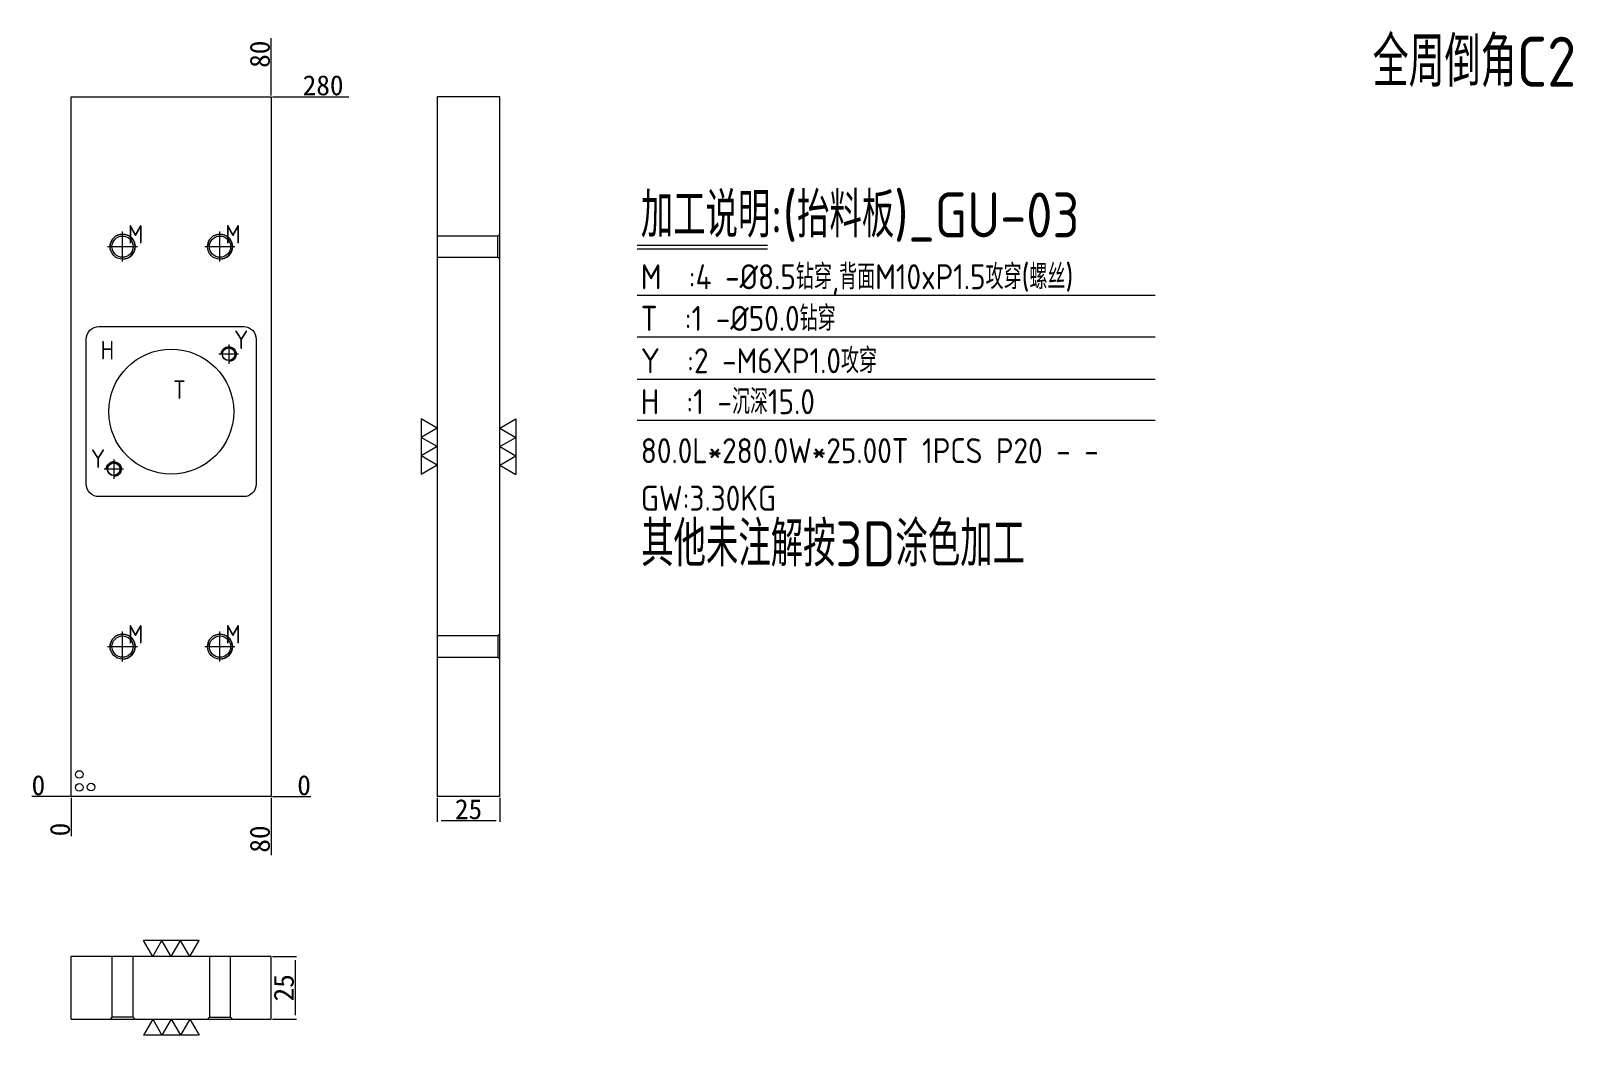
# Model space of a CAD drawing. Header units: millimetres. Extents: x 11107 to 11724, y 39545 to 39946.
import ezdxf

# ---------------------------------------------------------------- set-up
doc = ezdxf.new("R2010")
doc.units = ezdxf.units.MM
doc.linetypes.add('CENTER', pattern=[0])
doc.linetypes.add('DASHED', pattern=[0])
doc.layers.add('dim', color=4, linetype='Continuous')
doc.layers.add('GUIDE', color=7, linetype='Continuous')
doc.layers.add('dim_temp', color=161, linetype='Continuous', lineweight=9)
doc.layers.add('U1', color=7, linetype='Continuous', true_color=0xffffff)
doc.styles.add('_PUG_ERP', font='txt')
doc.styles.add('gbenor', font='gbenor.shx', dxfattribs={"bigfont": 'gbcbig'})
doc.dimstyles.new('_PUG_ERP', dxfattribs={"dimtxt": 8, "dimasz": 1.5, "dimexe": 0.5, "dimexo": 0.5, "dimgap": 0.5, "dimtad": 1, "dimtxsty": '_PUG_ERP', "dimblk": 'CLOSEDBLANK', "dimcen": 0, "dimclrd": 4, "dimclre": 4, "dimclrt": 3, "dimazin": 3, "dimtfac": 1, "dimtmove": 0, "dimatfit": 3, "dimldrblk": 'CLOSEDBLANK', "dimlwd": 9, "dimlwe": 9})

# ---------------------------------------------------------------- blocks, each defined once
blk = doc.blocks.new('*D1266')
at = {"layer": 'Defpoints', "color": 0}
for p in [(11202.86, 39576), (11202.86, 39551), (11212.46, 39551)]:
    blk.add_point(p, dxfattribs=at)
at = {"layer": 'dim_temp', "color": 4, "lineweight": 9}
for p, q in [((11203.36, 39576), (11212.96, 39576)), ((11212.46, 39574.5), (11212.46, 39552.5)), ((11203.36, 39551), (11212.96, 39551))]:
    blk.add_line(p, q, dxfattribs=at)
at = {"layer": 'dim_temp', "color": 3, "lineweight": 18, "insert": (11207.96, 39563.5), "char_height": 8, "attachment_point": 5, "rotation": 90, "style": '_PUG_ERP'}
blk.add_mtext('25', dxfattribs=at)
blk = doc.blocks.new('_ClosedBlank')
blk = doc.blocks.new('*D1267')
at = {"layer": 'Defpoints', "color": 0}
for p in [(11269.36, 39640), (11294.36, 39640), (11294.36, 39630.4)]:
    blk.add_point(p, dxfattribs=at)
at = {"layer": 'dim_temp', "color": 4, "lineweight": 9}
for p, q in [((11269.36, 39639.5), (11269.36, 39629.9)), ((11294.36, 39639.5), (11294.36, 39629.9)), ((11270.86, 39630.4), (11292.86, 39630.4))]:
    blk.add_line(p, q, dxfattribs=at)
at = {"layer": 'dim_temp', "color": 3, "lineweight": 18, "insert": (11281.86, 39634.9), "char_height": 8, "attachment_point": 5, "style": '_PUG_ERP'}
blk.add_mtext('25', dxfattribs=at)
blk = doc.blocks.new('*D1268')
at = {"layer": 'Defpoints', "color": 0}
for p in [(11122.86, 39640), (11202.86, 39640), (11212.86, 39640)]:
    blk.add_point(p, dxfattribs=at)
at = {"layer": 'dim_temp', "color": 4, "lineweight": 9}
blk.add_line((11203.36, 39640), (11218.7, 39640), dxfattribs=at)
at = {"layer": 'dim_temp', "color": 3, "lineweight": 18, "insert": (11216.03, 39644.5), "char_height": 8, "attachment_point": 5, "style": '_PUG_ERP'}
blk.add_mtext('0', dxfattribs=at)
blk = doc.blocks.new('*D1269')
at = {"layer": 'Defpoints', "color": 0}
for p in [(11202.86, 39920), (11212.86, 39920), (11122.86, 39640)]:
    blk.add_point(p, dxfattribs=at)
at = {"layer": 'dim_temp', "color": 4, "lineweight": 9}
blk.add_line((11203.36, 39920), (11233.93, 39920), dxfattribs=at)
at = {"layer": 'dim_temp', "color": 3, "lineweight": 18, "insert": (11223.65, 39924.5), "char_height": 8, "attachment_point": 5, "style": '_PUG_ERP'}
blk.add_mtext('280', dxfattribs=at)
blk = doc.blocks.new('*D1270')
at = {"layer": 'Defpoints', "color": 0}
for p in [(11112.86, 39640), (11122.86, 39640), (11122.86, 39640)]:
    blk.add_point(p, dxfattribs=at)
at = {"layer": 'dim_temp', "color": 4, "lineweight": 9}
blk.add_line((11122.36, 39640), (11107.03, 39640), dxfattribs=at)
at = {"layer": 'dim_temp', "color": 3, "lineweight": 18, "insert": (11109.7, 39644.5), "char_height": 8, "attachment_point": 5, "style": '_PUG_ERP'}
blk.add_mtext('0', dxfattribs=at)
blk = doc.blocks.new('*D1271')
at = {"layer": 'Defpoints', "color": 0}
for p in [(11122.86, 39640), (11202.86, 39640), (11202.86, 39630)]:
    blk.add_point(p, dxfattribs=at)
at = {"layer": 'dim_temp', "color": 4, "lineweight": 9}
blk.add_line((11202.86, 39639.5), (11202.86, 39616.55), dxfattribs=at)
at = {"layer": 'dim_temp', "color": 3, "lineweight": 18, "insert": (11198.36, 39623.02), "char_height": 8, "attachment_point": 5, "rotation": 90, "style": '_PUG_ERP'}
blk.add_mtext('80', dxfattribs=at)
blk = doc.blocks.new('*D1272')
at = {"layer": 'Defpoints', "color": 0}
for p in [(11122.86, 39640), (11122.86, 39640), (11122.86, 39630)]:
    blk.add_point(p, dxfattribs=at)
at = {"layer": 'dim_temp', "color": 4, "lineweight": 9}
blk.add_line((11122.86, 39639.5), (11122.86, 39624.17), dxfattribs=at)
at = {"layer": 'dim_temp', "color": 3, "lineweight": 18, "insert": (11118.36, 39626.83), "char_height": 8, "attachment_point": 5, "rotation": 90, "style": '_PUG_ERP'}
blk.add_mtext('0', dxfattribs=at)
blk = doc.blocks.new('*D1273')
at = {"layer": 'Defpoints', "color": 0}
for p in [(11202.86, 39930), (11202.86, 39920), (11122.86, 39640)]:
    blk.add_point(p, dxfattribs=at)
at = {"layer": 'dim_temp', "color": 4, "lineweight": 9}
blk.add_line((11202.86, 39920.5), (11202.86, 39943.45), dxfattribs=at)
at = {"layer": 'dim_temp', "color": 3, "lineweight": 18, "insert": (11198.36, 39936.98), "char_height": 8, "attachment_point": 5, "rotation": 90, "style": '_PUG_ERP'}
blk.add_mtext('80', dxfattribs=at)

msp = doc.modelspace()

# ---------------------------------------------------------------- linework, layer by layer
at = {"layer": 'dim', "color": 8, "linetype": 'Continuous', "lineweight": 18}
for p, q in [((11349.312, 39860.564), (11401.476, 39860.564)), ((11349.312, 39859.064), (11401.476, 39859.064)), ((11349.312, 39840.564), (11556.672, 39840.564)), ((11349.312, 39823.92), (11556.672, 39823.92)), ((11349.312, 39806.976), (11556.672, 39806.976)), ((11349.312, 39790.586), (11556.672, 39790.586))]:
    msp.add_line(p, q, dxfattribs=at)
at = {"layer": 'dim', "color": 20, "linetype": 'Continuous', "lineweight": 18}
for p, q in [((11269.362, 39787.426), (11262.931, 39791.139)), ((11262.931, 39791.139), (11262.931, 39768.861)), ((11269.362, 39787.426), (11262.931, 39783.713)), ((11294.362, 39787.426), (11300.792, 39791.139)), ((11294.362, 39787.426), (11300.792, 39783.713)), ((11300.792, 39791.139), (11300.792, 39768.861)), ((11269.362, 39780), (11262.931, 39783.713)), ((11294.362, 39780), (11300.792, 39783.713)), ((11269.362, 39780), (11262.931, 39776.287)), ((11269.362, 39772.574), (11262.931, 39776.287)), ((11294.362, 39780), (11300.792, 39776.287)), ((11294.362, 39772.574), (11300.792, 39776.287)), ((11269.362, 39772.574), (11262.931, 39768.861)), ((11294.362, 39772.574), (11300.792, 39768.861)), ((11155.436, 39576), (11151.723, 39582.431)), ((11174, 39582.431), (11151.723, 39582.431)), ((11155.436, 39576), (11159.149, 39582.431)), ((11162.862, 39576), (11159.149, 39582.431)), ((11162.862, 39576), (11166.575, 39582.431)), ((11170.287, 39576), (11166.575, 39582.431)), ((11170.287, 39576), (11174, 39582.431)), ((11155.436, 39551), (11151.723, 39544.569)), ((11155.436, 39551), (11159.149, 39544.569)), ((11162.862, 39551), (11159.149, 39544.569)), ((11162.862, 39551), (11166.575, 39544.569)), ((11170.287, 39551), (11166.575, 39544.569)), ((11170.287, 39551), (11174, 39544.569)), ((11174, 39544.569), (11151.723, 39544.569))]:
    msp.add_line(p, q, dxfattribs=at)
at = {"layer": 'dim', "lineweight": 18}
for centre in [(11126.042, 39648.842), (11126.042, 39643.673), (11130.783, 39643.78)]:
    msp.add_circle(centre, 1.523, dxfattribs=at)
at = {"layer": 'GUIDE', "color": 56, "linetype": 'Continuous', "lineweight": 18}
for p, q in [((11269.362, 39920), (11269.362, 39640)), ((11294.362, 39920), (11269.362, 39920)), ((11294.362, 39640), (11294.362, 39920)), ((11294.362, 39640), (11269.362, 39640)), ((11202.862, 39576), (11122.862, 39576)), ((11122.862, 39551), (11122.862, 39576)), ((11202.862, 39551), (11202.862, 39576)), ((11122.862, 39551), (11202.862, 39551))]:
    msp.add_line(p, q, dxfattribs=at)
at = {"layer": 'GUIDE', "color": 1, "linetype": 'CENTER', "lineweight": 18, "ltscale": 0.364523}
for p, q in [((11143.362, 39854), (11143.362, 39866)), ((11182.362, 39854), (11182.362, 39866)), ((11137.362, 39860), (11149.362, 39860)), ((11176.362, 39860), (11188.362, 39860)), ((11143.362, 39694), (11143.362, 39706)), ((11182.362, 39694), (11182.362, 39706)), ((11137.362, 39700), (11149.362, 39700)), ((11176.362, 39700), (11188.362, 39700))]:
    msp.add_line(p, q, dxfattribs=at)
at = {"layer": 'GUIDE', "color": 5, "linetype": 'DASHED', "lineweight": 13, "ltscale": 0.364523}
for p, q in [((11293.611, 39864.253), (11269.362, 39864.253)), ((11294.362, 39865.003), (11293.611, 39864.253)), ((11293.611, 39855.747), (11293.611, 39864.253)), ((11269.362, 39855.747), (11293.611, 39855.747)), ((11293.611, 39855.747), (11294.362, 39854.997)), ((11293.611, 39704.253), (11269.362, 39704.253)), ((11294.362, 39705.003), (11293.611, 39704.253)), ((11293.611, 39704.253), (11293.611, 39695.747)), ((11269.362, 39695.747), (11293.611, 39695.747)), ((11293.611, 39695.747), (11294.362, 39694.997)), ((11139.109, 39576), (11139.109, 39551.751)), ((11147.615, 39551.751), (11147.615, 39576)), ((11178.109, 39576), (11178.109, 39551.751)), ((11186.615, 39551.751), (11186.615, 39576)), ((11139.109, 39551.751), (11138.358, 39551)), ((11147.615, 39551.751), (11139.109, 39551.751)), ((11148.365, 39551), (11147.615, 39551.751)), ((11178.109, 39551.751), (11177.358, 39551)), ((11178.109, 39551.751), (11186.615, 39551.751)), ((11187.365, 39551), (11186.615, 39551.751))]:
    msp.add_line(p, q, dxfattribs=at)
at = {"layer": 'GUIDE', "color": 56, "lineweight": 18}
msp.add_lwpolyline([(11122.862, 39640), (11122.862, 39920), (11202.862, 39920), (11202.862, 39640)], close=True, dxfattribs=at)
msp.add_lwpolyline([(11196.862, 39823), (11196.862, 39765, -0.4142136), (11191.862, 39760), (11133.862, 39760, -0.4142136), (11128.862, 39765), (11128.862, 39823, -0.4142136), (11133.862, 39828), (11191.862, 39828, -0.4142136)], format="xyb", close=True, dxfattribs=at)
for points in [[(11182.862, 39817, -2.4142136), (11185.862, 39814)], [(11136.862, 39771, -2.4142136), (11139.862, 39768)]]:
    msp.add_lwpolyline(points, format="xyb", dxfattribs=at)
for points in [[(11185.862, 39820.9), (11185.862, 39813.1)], [(11189.762, 39817), (11181.962, 39817)], [(11139.862, 39774.9), (11139.862, 39767.1)], [(11143.762, 39771), (11135.962, 39771)]]:
    msp.add_lwpolyline(points, dxfattribs=at)
at = {"layer": 'GUIDE', "color": 30, "linetype": 'DASHED', "lineweight": 13, "ltscale": 0.364523}
for centre in [(11143.362, 39860), (11182.362, 39860), (11143.362, 39700), (11182.362, 39700)]:
    msp.add_circle(centre, 5.003, dxfattribs=at)
at = {"layer": 'GUIDE', "color": 42, "linetype": 'Continuous', "lineweight": 18}
for centre in [(11143.362, 39860), (11182.362, 39860), (11143.362, 39700), (11182.362, 39700)]:
    msp.add_circle(centre, 4.253, dxfattribs=at)
at = {"layer": 'GUIDE', "color": 56, "lineweight": 18}
for centre, radius in [((11162.862, 39794), 25), ((11185.862, 39817), 2.603), ((11185.862, 39817), 2.5), ((11139.862, 39771), 2.603), ((11139.862, 39771), 2.5)]:
    msp.add_circle(centre, radius, dxfattribs=at)
at = {"layer": 'GUIDE', "color": 42, "linetype": 'Continuous', "lineweight": 18}
for centre in [(11143.362, 39860), (11182.362, 39860), (11143.362, 39700), (11182.362, 39700)]:
    msp.add_arc(centre, 5, 270, 180, dxfattribs=at)

# ---------------------------------------------------------------- texts
at = {"layer": 'dim', "color": 4, "lineweight": 18, "style": 'gbenor'}
for s, height, p in [('加工说明:(抬料板)_GU-03', 18, (11350.811, 39863.671)), ('M', 7.4, (11145.486, 39861.255)), ('M', 7.4, (11184.486, 39861.255)), ('M  :4 -%%c8.5钻穿,背面M10xP1.5攻穿(螺丝)', 10, (11350.812, 39842.957)), ('T  :1 -%%c50.0钻穿', 10, (11350.812, 39826.313)), ('Y', 7.4, (11188.032, 39819.071)), ('H', 7.4, (11134.57, 39814.902)), ('Y  :2 -M6XP1.0攻穿', 10, (11350.812, 39809.368)), ('T', 7.4, (11163.666, 39799.107)), ('H  :1 -沉深15.0', 10, (11350.812, 39792.979)), ('80.0L*280.0W*25.00T 1PCS P20 - - ', 10, (11350.812, 39773.374)), ('Y', 7.4, (11130.728, 39771.478)), ('GW:3.30KG ', 10, (11350.812, 39754.374)), ('M', 7.4, (11145.486, 39701.255)), ('M', 7.4, (11184.486, 39701.255))]:
    msp.add_text(s, height=height, dxfattribs=at).set_placement(p)
at = {"layer": 'dim', "color": 21, "lineweight": 18, "style": 'gbenor'}
msp.add_text('其他未注解按3D涂色加工', height=18, dxfattribs=at).set_placement((11350.98, 39732.088))
at = {"layer": 'U1', "color": 3, "lineweight": 18, "style": 'gbenor'}
msp.add_text('全周倒角C2', height=20, dxfattribs=at).set_placement((11643.745, 39923.981))

# ---------------------------------------------------------------- dimensions: what is measured, and where the dimension line sits
at = {"layer": 'dim_temp', "lineweight": 18}
for feature_location, offset, dtype, origin, picture, middle in [((11202.862, 39920), (0, 10), 1, (11122.862, 39640), '*D1273', (11198.362, 39936.976)), ((11202.862, 39920), (10, 0), 0, (11122.862, 39640), '*D1269', (11223.647, 39924.5)), ((11122.861698771, 39640), (-10, 0), 0, (11122.861698771, 39640), '*D1270', (11109.695032104, 39644.5)), ((11202.861698771, 39640), (10, 0), 0, (11122.861698771, 39640), '*D1268', (11216.028365438, 39644.5)), ((11122.861698771, 39640), (0, -10), 1, (11122.861698771, 39640), '*D1272', (11118.361698771, 39626.833333333)), ((11202.862, 39640), (0, -10), 1, (11122.862, 39640), '*D1271', (11198.362, 39623.024))]:
    dim = msp.add_ordinate_dim(feature_location=feature_location, offset=offset, dtype=dtype, origin=origin, dimstyle='_PUG_ERP', dxfattribs=at)
    dim.commit()
    dim.dimension.update_dxf_attribs({"geometry": picture, "text_midpoint": middle})
dim = msp.add_linear_dim(base=(11294.362, 39630.4), p1=(11269.362, 39640), p2=(11294.362, 39640), dimstyle='_PUG_ERP', dxfattribs=at)
dim.commit()
dim.dimension.update_dxf_attribs({"geometry": '*D1267', "text_midpoint": (11281.862, 39634.9)})
dim = msp.add_linear_dim(base=(11212.462, 39551), p1=(11202.862, 39576), p2=(11202.862, 39551), angle=90, dimstyle='_PUG_ERP', dxfattribs=at)
dim.commit()
dim.dimension.update_dxf_attribs({"geometry": '*D1266', "text_midpoint": (11207.962, 39563.5)})

doc.saveas('drawing.dxf')
